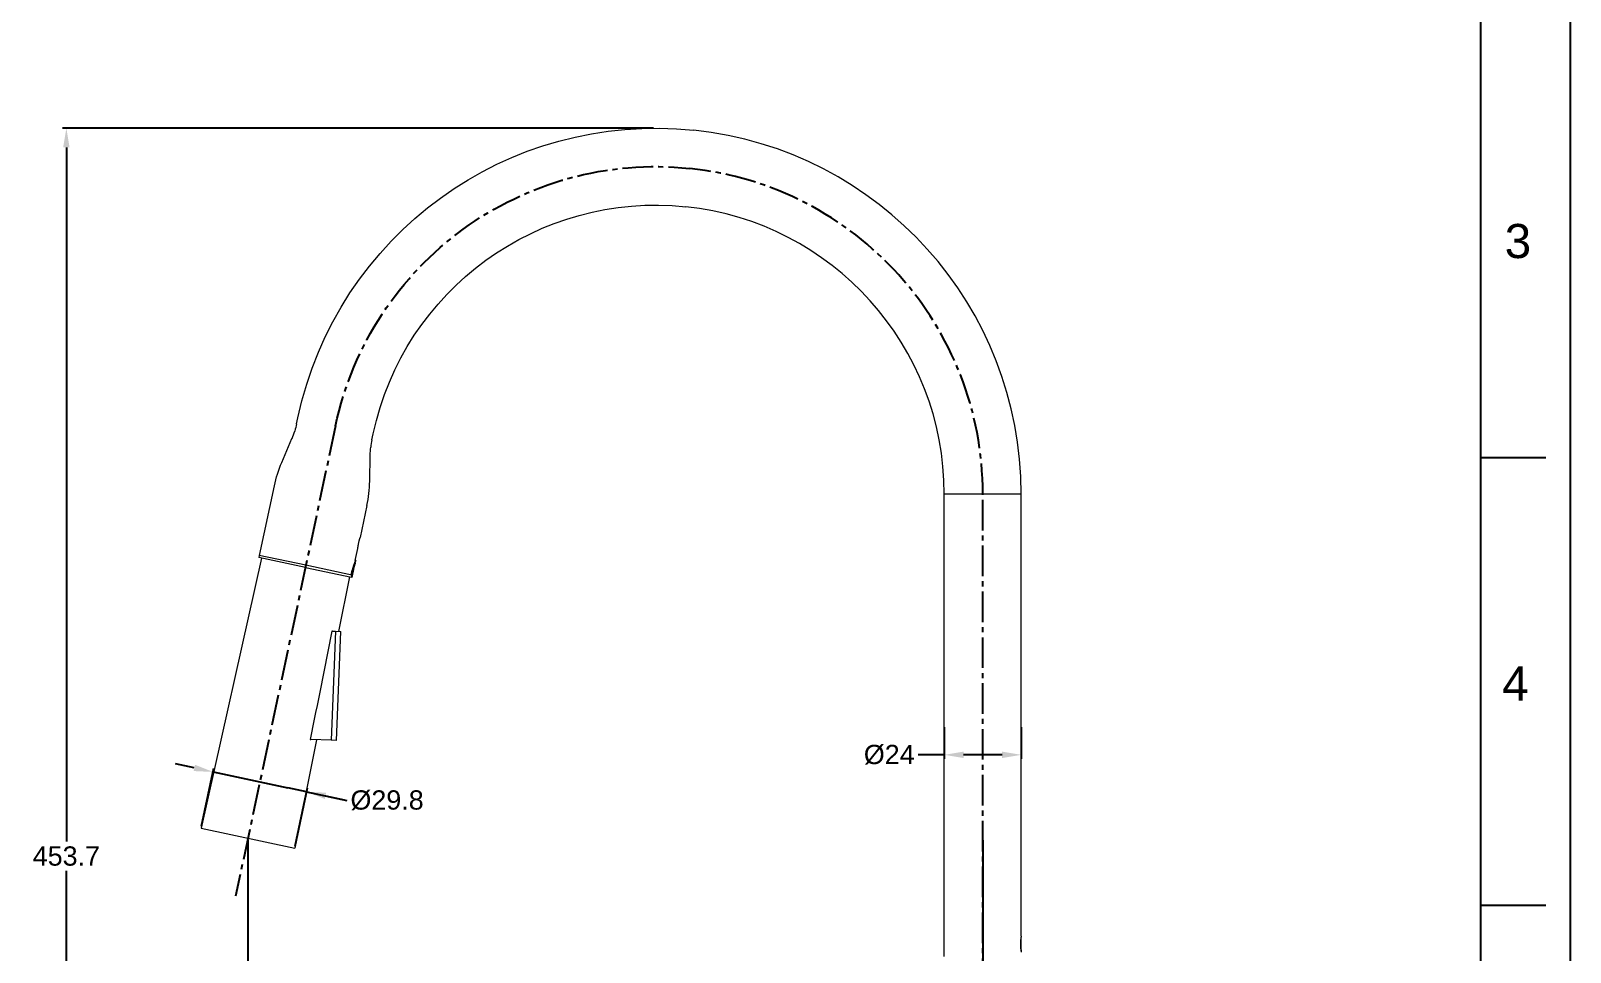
# Model space of a CAD drawing. Header units: millimetres. Extents: x 7392 to 8221, y 1108 to 2280.
# Drawn here: x 7740.7 to 8220.6, y 1679.2 to 1966.3 of the extents above; entities that cross this region are included whole.
import ezdxf

# ---------------------------------------------------------------- set-up
doc = ezdxf.new("R2010")
doc.units = ezdxf.units.MM
doc.linetypes.add('CENTER2', pattern=[28.575, 19.05, -3.175, 3.175, -3.175])
doc.layers.add('CENTER', color=1, linetype='CENTER2')
doc.layers.add('DIM', color=3, linetype='Continuous', lineweight=9)
doc.styles.get("Standard").update_dxf_attribs({"font": 'arial.ttf'})
doc.dimstyles.new('사본(2) STANDARD', dxfattribs={"dimscale": 0, "dimtxt": 4, "dimasz": 4, "dimexe": 1.25, "dimexo": 0.625, "dimgap": 1.5, "dimtad": 3, "dimtih": 1, "dimtoh": 1, "dimdec": 1, "dimzin": 9, "dimdsep": 46, "dimtxsty": 'Standard', "dimcen": 2.5, "dimclrd": 3, "dimclre": 3, "dimclrt": 4, "dimadec": 0, "dimazin": 0, "dimtfac": 1, "dimtdec": 1, "dimtmove": 0, "dimatfit": 3, "dimfxl": 1.25, "dimtfill": 1, "dimtolj": 1, "dimtzin": 0, "dimarcsym": 0})

# ---------------------------------------------------------------- blocks, each defined once
blk = doc.blocks.new('*D20')
at = {"layer": 'Defpoints', "color": 0, "transparency": 16777216}
for p in [(7935.48, 1935.95), (7751.8, 1482.3), (8011.9, 1482.3)]:
    blk.add_point(p, dxfattribs=at)
at = {"layer": 'DIM', "color": 3, "lineweight": -2, "transparency": 16777216}
for p, q in [((7934.85, 1935.95), (7750.55, 1935.95)), ((7751.8, 1929.95), (7751.8, 1713.69)), ((7751.8, 1488.3), (7751.8, 1704.56)), ((8011.28, 1482.3), (7750.55, 1482.3))]:
    blk.add_line(p, q, dxfattribs=at)
at = {"layer": 'DIM', "color": 3, "transparency": 16777216}
for points in [[(7750.8, 1929.95), (7752.8, 1929.95), (7751.8, 1935.95)], [(7750.8, 1488.3), (7752.8, 1488.3), (7751.8, 1482.3)]]:
    blk.add_solid(points, dxfattribs=at)
at = {"layer": 'DIM', "color": 4, "transparency": 16777216, "insert": (7751.8, 1709.12), "char_height": 6, "attachment_point": 5, "bg_fill": 3, "box_fill_scale": 1.1, "bg_fill_color": 256, "bg_fill_true_color": 13158600, "bg_fill_transparency": 0}
blk.add_mtext('\\A1;453.7', dxfattribs=at)
blk = doc.blocks.new('*D21')
at = {"layer": 'Defpoints', "color": 0, "transparency": 16777216}
for p in [(7826.71, 1729.16), (7793.83, 1717.83), (7822.98, 1711.64)]:
    blk.add_point(p, dxfattribs=at)
at = {"layer": 'DIM', "color": 3, "lineweight": -2, "transparency": 16777216}
for p, q in [((7791.69, 1736.61), (7785.82, 1737.85)), ((7793.96, 1718.44), (7797.82, 1736.58)), ((7797.56, 1735.36), (7803.43, 1734.11)), ((7803.43, 1734.11), (7820.84, 1730.41)), ((7826.71, 1729.16), (7820.84, 1730.41)), ((7823.11, 1712.25), (7826.97, 1730.39)), ((7826.71, 1729.16), (7839.21, 1726.51)), ((7832.58, 1727.92), (7838.45, 1726.67))]:
    blk.add_line(p, q, dxfattribs=at)
at = {"layer": 'DIM', "color": 3, "transparency": 16777216}
for points in [[(7791.9, 1737.59), (7791.48, 1735.63), (7797.56, 1735.36)], [(7832.78, 1728.89), (7832.37, 1726.94), (7826.71, 1729.16)]]:
    blk.add_solid(points, dxfattribs=at)
at = {"layer": 'DIM', "color": 4, "transparency": 16777216, "insert": (7851.78, 1726.51), "char_height": 6, "attachment_point": 5, "bg_fill": 3, "box_fill_scale": 1.1, "bg_fill_color": 256, "bg_fill_true_color": 13158600, "bg_fill_transparency": 0}
blk.add_mtext('\\A1;%%C29.8', dxfattribs=at)
blk = doc.blocks.new('*D22')
at = {"layer": 'Defpoints', "color": 0, "transparency": 16777216}
for p in [(8025.48, 1749.91), (8049.48, 1749.91), (8049.48, 1740.69)]:
    blk.add_point(p, dxfattribs=at)
at = {"layer": 'DIM', "color": 3, "lineweight": -2, "transparency": 16777216}
for p, q in [((8025.48, 1749.28), (8025.48, 1739.44)), ((8049.48, 1749.28), (8049.48, 1739.44)), ((8025.48, 1740.69), (8017.37, 1740.69)), ((8043.48, 1740.69), (8031.48, 1740.69))]:
    blk.add_line(p, q, dxfattribs=at)
at = {"layer": 'DIM', "color": 3, "transparency": 16777216}
for points in [[(8031.48, 1741.69), (8031.48, 1739.69), (8025.48, 1740.69)], [(8043.48, 1741.69), (8043.48, 1739.69), (8049.48, 1740.69)]]:
    blk.add_solid(points, dxfattribs=at)
at = {"layer": 'DIM', "color": 4, "transparency": 16777216, "insert": (8008.32, 1740.69), "char_height": 6, "attachment_point": 5, "bg_fill": 3, "box_fill_scale": 1.1, "bg_fill_color": 256, "bg_fill_true_color": 13158600, "bg_fill_transparency": 0}
blk.add_mtext('\\A1;%%C24', dxfattribs=at)
blk = doc.blocks.new('*D26')
at = {"layer": 'Defpoints', "color": 0, "transparency": 16777216}
for p in [(7808.41, 1714.73), (8037.48, 1714.73), (8037.48, 1648.24)]:
    blk.add_point(p, dxfattribs=at)
at = {"layer": 'DIM', "color": 3, "lineweight": -2, "transparency": 16777216}
for p, q in [((7808.41, 1714.11), (7808.41, 1646.99)), ((8037.48, 1714.11), (8037.48, 1646.99)), ((7814.41, 1648.24), (7914.76, 1648.24)), ((8031.48, 1648.24), (7931.13, 1648.24))]:
    blk.add_line(p, q, dxfattribs=at)
at = {"layer": 'DIM', "color": 3, "transparency": 16777216}
for points in [[(7814.41, 1649.24), (7814.41, 1647.24), (7808.41, 1648.24)], [(8031.48, 1649.24), (8031.48, 1647.24), (8037.48, 1648.24)]]:
    blk.add_solid(points, dxfattribs=at)
at = {"layer": 'DIM', "color": 4, "transparency": 16777216, "insert": (7922.94, 1648.24), "char_height": 6, "attachment_point": 5, "bg_fill": 3, "box_fill_scale": 1.1, "bg_fill_color": 256, "bg_fill_true_color": 13158600, "bg_fill_transparency": 0}
blk.add_mtext('\\A1;229', dxfattribs=at)

msp = doc.modelspace()

# ---------------------------------------------------------------- linework, layer by layer
at = {"color": 7, "linetype": 'Continuous'}
for p, q in [((8220.61, 2279.55), (8220.61, 1108.21)), ((8192.72, 1136.1), (8192.72, 2251.66)), ((8192.72, 1833.32), (8212.99, 1833.32)), ((8192.72, 1693.88), (8212.99, 1693.88))]:
    msp.add_line(p, q, dxfattribs=at)
at = {"linetype": 'Continuous', "lineweight": 18, "extrusion": (-1.22465e-16, -1, 0)}
for p, q in [((7823.59, 1843.85), (7823.97, 1845.65)), ((7818.96, 1831.78), (7822.14, 1839.28)), ((7847.06, 1838.86), (7847.44, 1840.66)), ((7846.38, 1825.95), (7846.52, 1834.1)), ((7812.05, 1802.8), (7816.65, 1824.47)), ((8025.48, 1677.87), (8025.48, 1821.95)), ((8049.48, 1684.2), (8049.48, 1821.95)), ((7845.51, 1818.33), (7843.4, 1808.4)), ((7841.88, 1801.26), (7842.67, 1804.98)), ((7843.4, 1808.4), (7843.4, 1808.4)), ((7812.64, 1801.96), (7793.83, 1717.83)), ((7811.9, 1802.83), (7811.76, 1802.15)), ((7826.33, 1799.05), (7811.76, 1802.15)), ((7826.48, 1799.73), (7811.9, 1802.83)), ((7840.78, 1796.69), (7826.48, 1799.73)), ((7841.86, 1800.43), (7842.03, 1801.23)), ((7842.03, 1801.23), (7841.88, 1801.26)), ((7826.33, 1799.05), (7840.64, 1796.01)), ((7840.02, 1796.14), (7836.6, 1779.15)), ((7840.6, 1796.73), (7840.91, 1798.2)), ((7840.64, 1796.01), (7840.77, 1795.98)), ((7841.3, 1798.48), (7840.77, 1795.98)), ((7840.78, 1796.69), (7841.17, 1798.5)), ((7835.65, 1779.18), (7834.34, 1745.21)), ((7834.78, 1779.21), (7835.65, 1779.18)), ((7835.65, 1779.18), (7837.35, 1779.12)), ((7836.04, 1745.14), (7837.35, 1779.12)), ((7829.79, 1745.38), (7822.98, 1711.64)), ((7834.34, 1745.21), (7828.03, 1745.45)), ((7836.04, 1745.14), (7834.34, 1745.21)), ((7793.83, 1717.83), (7822.98, 1711.64)), ((8049.48, 1679.9), (8049.48, 1683.5))]:
    msp.add_line(p, q, dxfattribs=at)
at = {"linetype": 'Continuous', "lineweight": 13, "extrusion": (-1.22465e-16, -1, 0)}
for p, q in [((7816.65, 1824.47), (7816.65, 1824.47)), ((8049.48, 1821.95), (8025.48, 1821.95)), ((7840.64, 1796.01), (7840.78, 1796.69)), ((7841.17, 1798.5), (7840.99, 1798.54))]:
    msp.add_line(p, q, dxfattribs=at)
at = {"linetype": 'Continuous', "lineweight": 18, "extrusion": (0, 0, -1)}
for centre, radius, start, end in [((-7935.48, 1821.95), 114, 12, 96), ((-7935.48, 1821.95), 90, 12, 96), ((-7799.13, 1849.05), 25, 192, 197.5), ((-7871.51, 1833.67), 25, 1, 6.5), ((-8048.98, 1679.9), 0.5, 180, 211.8206)]:
    msp.add_arc(centre, radius, start, end, dxfattribs=at)
at = {"linetype": 'Continuous', "lineweight": 18}
for centre, radius, start, end in [((7935.48, 1821.95), 114, 0, 84), ((7935.48, 1821.95), 90, 0, 84), ((7799.13, 1849.05), 25, 337, 342.5), ((7871.51, 1833.67), 25, 168, 173.5), ((8048.98, 1683.5), 0.5, 0, 31.6266)]:
    msp.add_arc(centre, radius, start, end, dxfattribs=at)
at = {"linetype": 'Continuous', "lineweight": 18, "extrusion": (8.79608e-06, -1.86966e-06, -1)}
msp.add_arc((-7855.78, 1816.15, 0.07), 40, 12, 23, dxfattribs=at)
at = {"linetype": 'Continuous', "lineweight": 18, "extrusion": (-8.79607e-06, 1.86967e-06, 1)}
msp.add_arc((7806.38, 1826.65, -0.07), 40, 348, 359, dxfattribs=at)
at = {"linetype": 'Continuous', "lineweight": 18}
for points, knots in [([(7842.67, 1804.98), (7842.67, 1804.98), (7842.67, 1804.99), (7842.67, 1805.03), (7842.68, 1805.04), (7842.68, 1805.07), (7842.68, 1805.07), (7842.68, 1805.09), (7842.68, 1805.1), (7842.69, 1805.16), (7842.69, 1805.21), (7842.7, 1805.29), (7842.7, 1805.31), (7842.71, 1805.34), (7842.71, 1805.36), (7842.72, 1805.42), (7842.72, 1805.45), (7842.74, 1805.57), (7842.75, 1805.66), (7842.76, 1805.78), (7842.77, 1805.8), (7842.78, 1805.85), (7842.78, 1805.88), (7842.79, 1805.95), (7842.81, 1806.05), (7842.83, 1806.16), (7842.84, 1806.24), (7842.84, 1806.27), (7842.85, 1806.32), (7842.86, 1806.35), (7842.89, 1806.49), (7842.91, 1806.6), (7842.94, 1806.77), (7842.96, 1806.83), (7842.98, 1806.91), (7842.98, 1806.94), (7842.99, 1806.99), (7843, 1807.02), (7843.03, 1807.16), (7843.06, 1807.26), (7843.09, 1807.39), (7843.1, 1807.42), (7843.11, 1807.47), (7843.12, 1807.49), (7843.14, 1807.57), (7843.17, 1807.66), (7843.19, 1807.75), (7843.22, 1807.83), (7843.23, 1807.87), (7843.26, 1807.99), (7843.29, 1808.06), (7843.31, 1808.15), (7843.32, 1808.18), (7843.34, 1808.22), (7843.34, 1808.23), (7843.35, 1808.26), (7843.35, 1808.27), (7843.37, 1808.32), (7843.38, 1808.35), (7843.39, 1808.38), (7843.39, 1808.38), (7843.39, 1808.39), (7843.39, 1808.39), (7843.4, 1808.4), (7843.4, 1808.4), (7843.4, 1808.4)], [0, 0, 0, 0, 0.0625, 0.0625, 0.09375, 0.09375, 0.109375, 0.109375, 0.125, 0.125, 0.1875, 0.1875, 0.203125, 0.203125, 0.21875, 0.21875, 0.25, 0.25, 0.3125, 0.3125, 0.328125, 0.328125, 0.34375, 0.34375, 0.375, 0.40625, 0.40625, 0.421875, 0.421875, 0.4375, 0.4375, 0.5, 0.5, 0.53125, 0.53125, 0.546875, 0.546875, 0.5625, 0.5625, 0.625, 0.625, 0.640625, 0.640625, 0.65625, 0.65625, 0.6875, 0.71875, 0.71875, 0.75, 0.75, 0.8125, 0.8125, 0.84375, 0.84375, 0.859375, 0.859375, 0.875, 0.875, 0.9375, 0.9375, 0.953125, 0.953125, 0.96875, 0.96875, 1, 1, 1, 1]), ([(7841.84, 1801.07), (7841.84, 1801.07), (7841.84, 1801.06), (7841.83, 1801.05), (7841.82, 1801.02), (7841.8, 1800.97), (7841.78, 1800.94), (7841.78, 1800.93), (7841.77, 1800.92), (7841.77, 1800.91), (7841.76, 1800.89), (7841.75, 1800.87), (7841.73, 1800.82), (7841.7, 1800.74), (7841.66, 1800.65), (7841.63, 1800.57), (7841.62, 1800.54), (7841.6, 1800.49), (7841.59, 1800.46), (7841.55, 1800.37), (7841.51, 1800.24), (7841.43, 1800.04), (7841.38, 1799.89), (7841.34, 1799.77), (7841.33, 1799.73), (7841.3, 1799.65), (7841.29, 1799.61), (7841.25, 1799.49), (7841.2, 1799.32), (7841.15, 1799.14), (7841.11, 1799), (7841.1, 1798.96), (7841.08, 1798.89), (7841.07, 1798.87), (7841.06, 1798.82), (7841.03, 1798.7), (7840.98, 1798.49), (7840.93, 1798.3), (7840.91, 1798.2)], [0, 0, 0, 0, 0.0625, 0.0625, 0.125, 0.1875, 0.1875, 0.203125, 0.203125, 0.21875, 0.21875, 0.25, 0.25, 0.3125, 0.375, 0.375, 0.40625, 0.40625, 0.4375, 0.4375, 0.5, 0.5625, 0.625, 0.625, 0.65625, 0.65625, 0.6875, 0.6875, 0.75, 0.8125, 0.8125, 0.84375, 0.84375, 0.859375, 0.859375, 0.875, 0.9375, 1, 1, 1, 1]), ([(7842.03, 1801.23), (7842.03, 1801.23), (7842.03, 1801.23), (7842.02, 1801.22), (7842.02, 1801.22), (7842.02, 1801.21), (7842.01, 1801.2), (7842.01, 1801.19), (7842, 1801.16), (7841.98, 1801.12), (7841.96, 1801.06), (7841.94, 1801.01), (7841.93, 1801), (7841.91, 1800.96), (7841.91, 1800.94), (7841.88, 1800.88), (7841.85, 1800.78), (7841.81, 1800.68), (7841.77, 1800.6), (7841.76, 1800.55), (7841.74, 1800.51), (7841.73, 1800.48), (7841.73, 1800.46), (7841.7, 1800.38), (7841.65, 1800.25), (7841.58, 1800.04), (7841.53, 1799.89), (7841.5, 1799.79), (7841.49, 1799.77), (7841.48, 1799.73), (7841.48, 1799.71), (7841.46, 1799.65), (7841.44, 1799.61), (7841.41, 1799.48), (7841.36, 1799.31), (7841.31, 1799.14), (7841.28, 1799), (7841.27, 1798.96), (7841.25, 1798.87), (7841.24, 1798.82), (7841.21, 1798.69), (7841.18, 1798.6), (7841.17, 1798.5)], [0, 0, 0, 0, 0.061576, 0.061576, 0.077216, 0.077216, 0.092857, 0.124137, 0.124137, 0.186699, 0.249261, 0.249261, 0.280541, 0.280541, 0.311822, 0.311822, 0.374384, 0.436945, 0.436945, 0.468226, 0.483867, 0.483867, 0.499507, 0.499507, 0.562069, 0.62463, 0.687192, 0.687192, 0.702832, 0.702832, 0.718473, 0.718473, 0.749754, 0.749754, 0.812315, 0.874877, 0.874877, 0.906158, 0.906158, 0.937438, 0.937438, 1, 1, 1, 1]), ([(7841.86, 1800.45), (7841.86, 1800.45), (7841.86, 1800.45), (7841.86, 1800.44), (7841.86, 1800.44), (7841.85, 1800.43), (7841.85, 1800.43), (7841.85, 1800.42), (7841.84, 1800.39), (7841.83, 1800.35), (7841.8, 1800.29), (7841.8, 1800.28), (7841.79, 1800.25), (7841.78, 1800.24), (7841.77, 1800.19), (7841.75, 1800.12), (7841.72, 1800.05), (7841.7, 1799.99), (7841.7, 1799.97), (7841.68, 1799.92), (7841.67, 1799.9), (7841.64, 1799.79), (7841.61, 1799.69), (7841.56, 1799.53), (7841.54, 1799.47), (7841.52, 1799.4), (7841.52, 1799.39), (7841.51, 1799.36), (7841.51, 1799.34), (7841.5, 1799.3), (7841.49, 1799.27), (7841.45, 1799.12), (7841.42, 1799), (7841.38, 1798.84), (7841.37, 1798.8), (7841.35, 1798.74), (7841.35, 1798.71), (7841.32, 1798.61), (7841.31, 1798.54), (7841.3, 1798.48)], [0, 0, 0, 0, 0.062423, 0.062423, 0.078049, 0.078049, 0.093675, 0.124928, 0.124928, 0.249938, 0.249938, 0.281191, 0.281191, 0.312443, 0.312443, 0.374948, 0.437454, 0.437454, 0.468706, 0.468706, 0.499959, 0.499959, 0.624969, 0.624969, 0.687474, 0.687474, 0.703101, 0.703101, 0.718727, 0.718727, 0.749979, 0.749979, 0.87499, 0.87499, 0.906242, 0.906242, 0.937495, 0.937495, 1, 1, 1, 1]), ([(8049.48, 1684.2), (8049.48, 1684.2), (8049.47, 1684.19), (8049.47, 1684.18), (8049.47, 1684.15), (8049.46, 1684.11), (8049.45, 1684.08), (8049.45, 1684.08), (8049.45, 1684.06), (8049.45, 1684.06), (8049.44, 1684.04), (8049.44, 1684.02), (8049.43, 1683.97), (8049.42, 1683.9), (8049.4, 1683.82), (8049.39, 1683.75), (8049.39, 1683.73), (8049.38, 1683.68), (8049.37, 1683.65), (8049.36, 1683.58), (8049.34, 1683.47), (8049.32, 1683.29), (8049.3, 1683.15), (8049.29, 1683.05), (8049.29, 1683.02), (8049.28, 1682.95), (8049.27, 1682.91), (8049.26, 1682.8), (8049.25, 1682.66), (8049.24, 1682.5), (8049.23, 1682.39), (8049.23, 1682.35), (8049.23, 1682.29), (8049.23, 1682.27), (8049.22, 1682.23), (8049.22, 1682.12), (8049.21, 1681.94), (8049.21, 1681.7), (8049.21, 1681.53), (8049.22, 1681.43), (8049.22, 1681.41), (8049.22, 1681.37), (8049.22, 1681.31), (8049.22, 1681.25), (8049.23, 1681.13), (8049.23, 1680.97), (8049.24, 1680.82), (8049.25, 1680.72), (8049.25, 1680.7), (8049.26, 1680.66), (8049.26, 1680.65), (8049.26, 1680.59), (8049.27, 1680.55), (8049.28, 1680.44), (8049.29, 1680.3), (8049.31, 1680.17), (8049.32, 1680.08), (8049.33, 1680.03), (8049.34, 1679.99), (8049.34, 1679.96), (8049.34, 1679.94), (8049.35, 1679.87), (8049.37, 1679.76), (8049.39, 1679.62), (8049.41, 1679.53), (8049.42, 1679.47), (8049.42, 1679.45), (8049.43, 1679.42), (8049.43, 1679.4), (8049.44, 1679.36), (8049.45, 1679.3), (8049.46, 1679.26), (8049.47, 1679.24), (8049.47, 1679.23), (8049.47, 1679.22), (8049.47, 1679.21), (8049.47, 1679.2), (8049.48, 1679.2), (8049.48, 1679.2)], [0, 0, 0, 0, 0.031258, 0.031258, 0.062515, 0.093773, 0.093773, 0.101587, 0.101587, 0.109402, 0.109402, 0.125031, 0.125031, 0.156288, 0.187546, 0.187546, 0.203175, 0.203175, 0.218804, 0.218804, 0.250062, 0.281319, 0.312577, 0.312577, 0.328206, 0.328206, 0.343835, 0.343835, 0.375092, 0.40635, 0.40635, 0.421979, 0.421979, 0.429793, 0.429793, 0.437608, 0.468865, 0.500123, 0.531381, 0.531381, 0.539195, 0.539195, 0.54701, 0.562638, 0.562638, 0.593896, 0.625154, 0.625154, 0.632968, 0.632968, 0.640783, 0.640783, 0.656411, 0.656411, 0.687669, 0.718927, 0.718927, 0.734556, 0.74237, 0.74237, 0.750185, 0.750185, 0.781442, 0.8127, 0.843958, 0.843958, 0.859586, 0.859586, 0.875215, 0.875215, 0.906473, 0.937731, 0.937731, 0.95336, 0.95336, 0.968988, 0.968988, 1, 1, 1, 1])]:
    msp.add_open_spline(points, degree=3, knots=knots, dxfattribs=at)
for points in [[(7834.58, 1779.22), (7832.33, 1767.97), (7830.08, 1756.71), (7827.83, 1745.46)], [(7834.78, 1779.21), (7834.72, 1779.22), (7834.65, 1779.22), (7834.58, 1779.22)], [(7827.83, 1745.46), (7827.9, 1745.45), (7827.96, 1745.45), (7828.03, 1745.45)]]:
    msp.add_open_spline(points, degree=3, dxfattribs=at)
at = {"layer": 'CENTER', "color": 1, "linetype": 'CENTER2', "ltscale": 0.5, "extrusion": (-1.22465e-16, -1, 0)}
msp.add_line((8037.48, 1424.87), (8037.48, 1821.95), dxfattribs=at)
at = {"layer": 'CENTER', "color": 1, "linetype": 'CENTER2', "ltscale": 0.5, "extrusion": (0, 0, -1)}
msp.add_arc((-7935.48, 1821.95), 102, 12, 96, dxfattribs=at)
at = {"layer": 'CENTER', "color": 1, "linetype": 'CENTER2', "ltscale": 0.5}
msp.add_arc((7935.48, 1821.95), 102, 0, 84, dxfattribs=at)

# ---------------------------------------------------------------- texts
at = {"char_height": 10.63, "attachment_point": 5}
for s, insert in [('3', (8204.31, 1900.7)), ('4', (8203.51, 1762.91))]:
    msp.add_mtext_dynamic_manual_height_columns(s, width=69.7226, gutter_width=17.43, heights=[0], dxfattribs=dict(at, insert=insert))

# ---------------------------------------------------------------- next in the draw order: dimensions: what is measured, and where the dimension line sits
at = {"layer": 'DIM'}
dim = msp.add_linear_dim(base=(7751.79758566, 1482.29569114), p1=(7935.47543663, 1935.94569114), p2=(8011.90447404, 1482.29569114), angle=90, dimstyle='사본(2) STANDARD', override={"dimscale": 1, "dimtxt": 6, "dimasz": 6, "dimtad": 0}, dxfattribs=at)
dim.commit()
dim.dimension.update_dxf_attribs({"geometry": '*D20', "text_midpoint": (7751.79758566, 1709.12069114)})

# ---------------------------------------------------------------- next in the draw order: linework, layer by layer
at = {"layer": 'CENTER', "color": 1, "linetype": 'CENTER2', "ltscale": 0.5}
msp.add_line((7835.7, 1843.15), (7804.56, 1696.64), dxfattribs=at)

# ---------------------------------------------------------------- next in the draw order: dimensions: what is measured, and where the dimension line sits
at = {"layer": 'DIM'}
dim = msp.add_linear_dim(base=(8049.48, 1740.69), p1=(8025.48, 1749.91), p2=(8049.48, 1749.91), text='%%C<>', dimstyle='사본(2) STANDARD', override={"dimscale": 1, "dimtxt": 6, "dimasz": 6, "dimtad": 0}, dxfattribs=at)
dim.commit()
dim.dimension.update_dxf_attribs({"geometry": '*D22', "text_midpoint": (8008.32, 1740.69), "dimtype": 160})

# ---------------------------------------------------------------- next in the draw order: dimensions: what is measured, and where the dimension line sits
dim = msp.add_linear_dim(base=(7826.71, 1729.16), p1=(7793.83, 1717.83), p2=(7822.98, 1711.64), angle=348, text='%%C<>', dimstyle='사본(2) STANDARD', override={"dimscale": 1, "dimtxt": 6, "dimasz": 6, "dimtad": 0}, dxfattribs=at)
dim.commit()
dim.dimension.update_dxf_attribs({"geometry": '*D21', "text_midpoint": (7851.78, 1726.51), "dimtype": 161})

# ---------------------------------------------------------------- next in the draw order: dimensions: what is measured, and where the dimension line sits
dim = msp.add_linear_dim(base=(8037.48, 1648.24), p1=(7808.41, 1714.73), p2=(8037.48, 1714.73), text='229', dimstyle='사본(2) STANDARD', override={"dimscale": 1, "dimtxt": 6, "dimasz": 6, "dimtad": 0}, dxfattribs=at)
dim.commit()
dim.dimension.update_dxf_attribs({"geometry": '*D26', "text_midpoint": (7922.94, 1648.24), "dimtype": 160})

doc.saveas('drawing.dxf')
